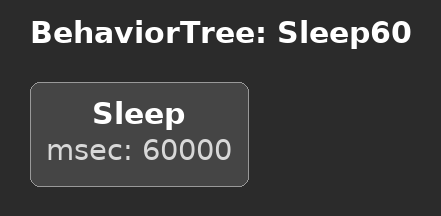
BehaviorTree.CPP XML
<root BTCPP_format="4" main_tree_to_execute="Sleep">
  	<BehaviorTree ID="Sleep60">
		<Sleep msec="60000"/>
  </BehaviorTree>
</root>
